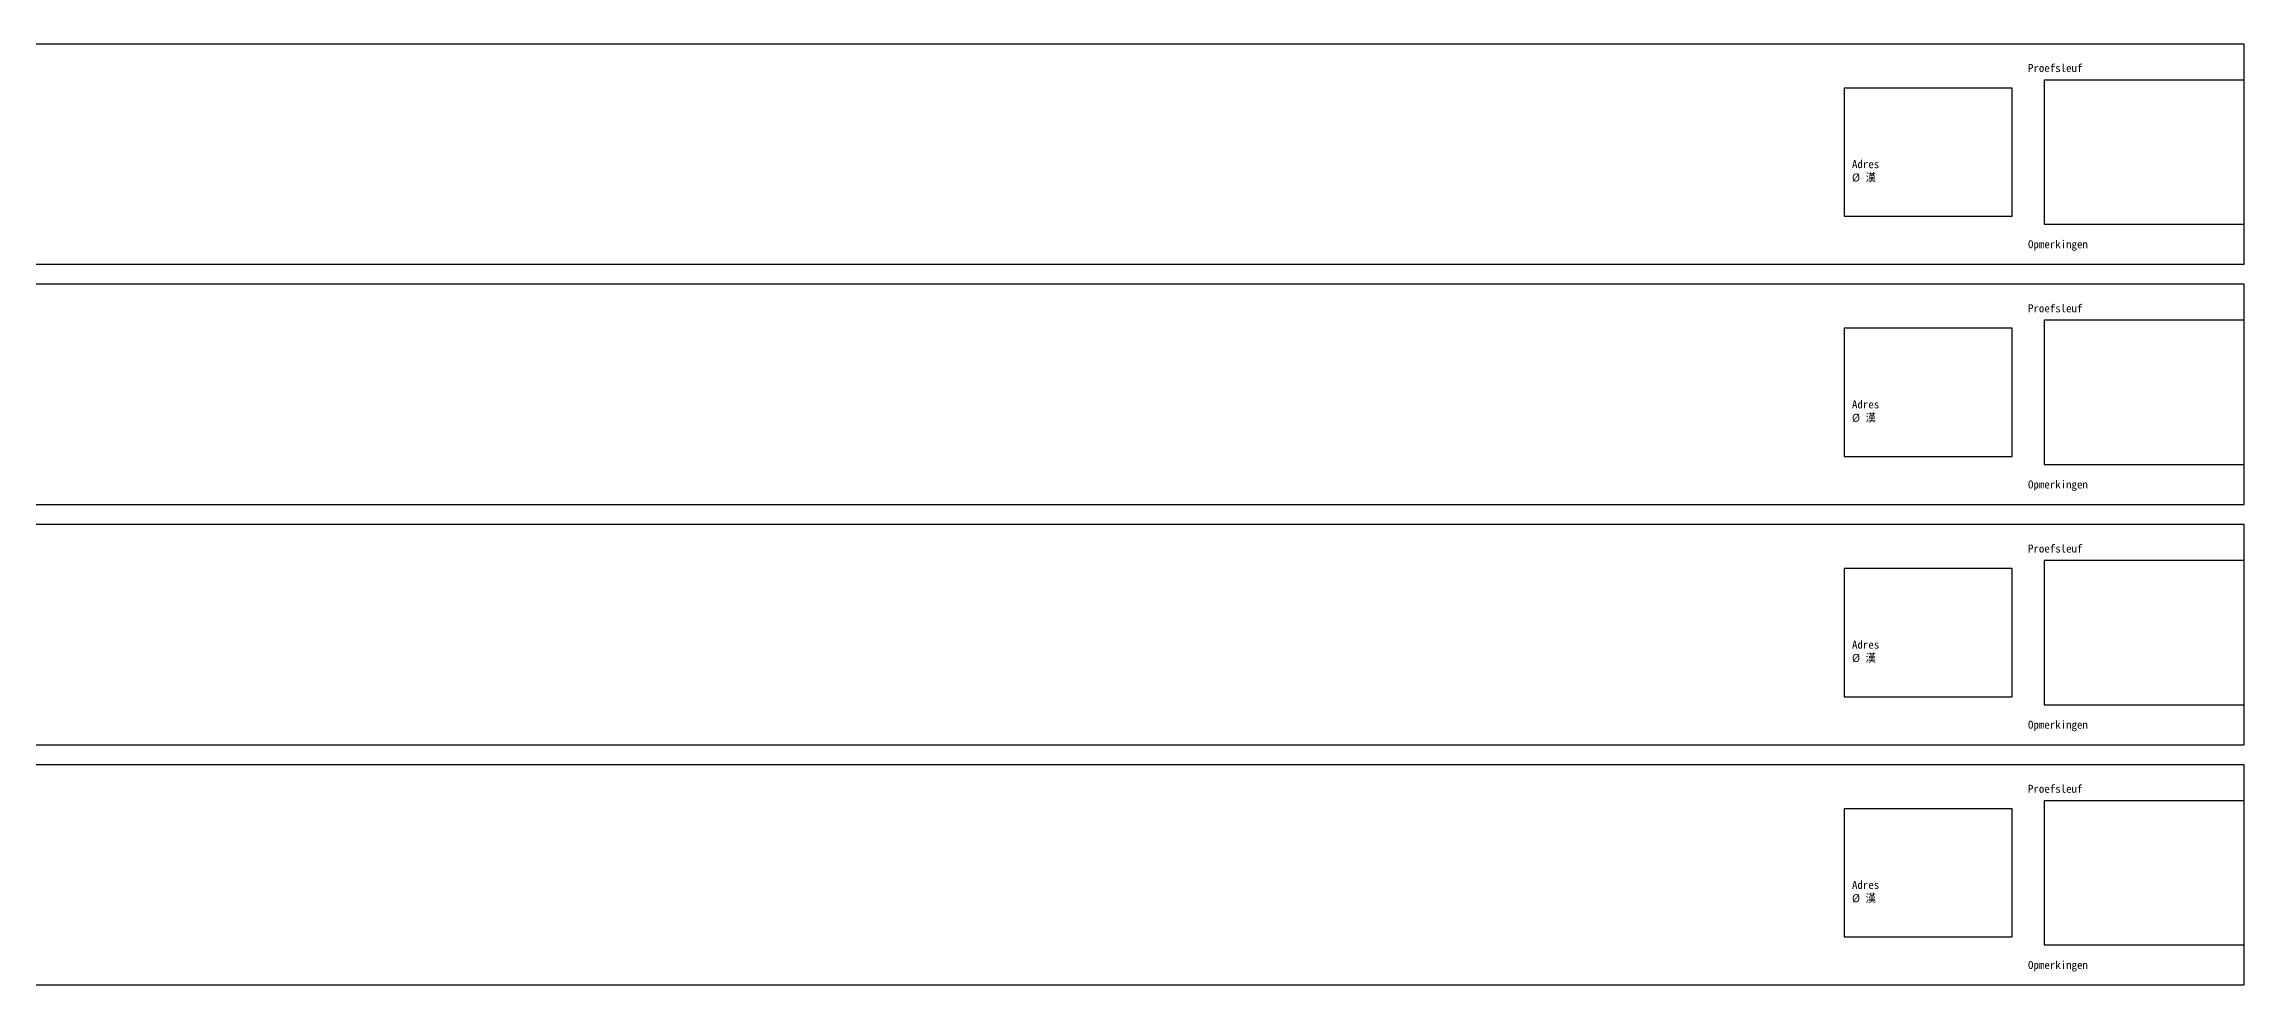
# Model space of a CAD drawing. Header units: metres. Extents: x -1.6 to 61, y -49.6 to 6.3.
# Drawn here: x 31.5 to 59, y -9.6 to 2.15 of the extents above; entities that cross this region are included whole.
import ezdxf

# ---------------------------------------------------------------- set-up
doc = ezdxf.new("R2010")
doc.units = ezdxf.units.M
doc.layers.add('Hulplijn kader', color=7, linetype='Continuous')
doc.layers.add('KADER', color=7, linetype='Continuous')

msp = doc.modelspace()

# ---------------------------------------------------------------- linework, layer by layer
at = {"layer": 'Hulplijn kader'}
for points in [[(56.5, -0.1), (59, -0.1), (59, 1.7), (56.5, 1.7)], [(54, 0), (56.1, 0), (56.1, 1.6), (54, 1.6)], [(56.5, -3.1), (59, -3.1), (59, -1.3), (56.5, -1.3)], [(54, -3), (56.1, -3), (56.1, -1.4), (54, -1.4)], [(54, -6), (56.1, -6), (56.1, -4.4), (54, -4.4)], [(56.5, -6.1), (59, -6.1), (59, -4.3), (56.5, -4.3)], [(54, -9), (56.1, -9), (56.1, -7.4), (54, -7.4)], [(56.5, -9.1), (59, -9.1), (59, -7.3), (56.5, -7.3)]]:
    msp.add_lwpolyline(points, close=True, dxfattribs=at)
at = {"layer": 'KADER'}
for points in [[(30, -0.6), (59, -0.6), (59, 2.15), (30, 2.15)], [(30, -3.6), (59, -3.6), (59, -0.85), (30, -0.85)], [(30, -6.6), (59, -6.6), (59, -3.85), (30, -3.85)], [(30, -9.6), (59, -9.6), (59, -6.85), (30, -6.85)]]:
    msp.add_lwpolyline(points, close=True, dxfattribs=at)

# ---------------------------------------------------------------- texts
at = {"char_height": 0.1, "attachment_point": 1}
for insert in [(56.3, -0.3), (56.3, -3.3), (56.3, -6.3), (56.3, -9.3)]:
    msp.add_mtext('Opmerkingen', dxfattribs=dict(at, insert=insert))
at = {"layer": 'KADER'}
for p in [(56.3, 1.8), (56.3, -1.2), (56.3, -4.2), (56.3, -7.2)]:
    msp.add_text('Proefsleuf', height=0.1, dxfattribs=at).set_placement(p)
at = {"layer": 'KADER', "char_height": 0.1, "attachment_point": 1}
for insert in [(54.1, 0.7), (54.1, -2.3), (54.1, -5.3), (54.1, -8.3)]:
    msp.add_mtext('Adres\\PØ 漢', dxfattribs=dict(at, insert=insert))

doc.saveas('drawing.dxf')
